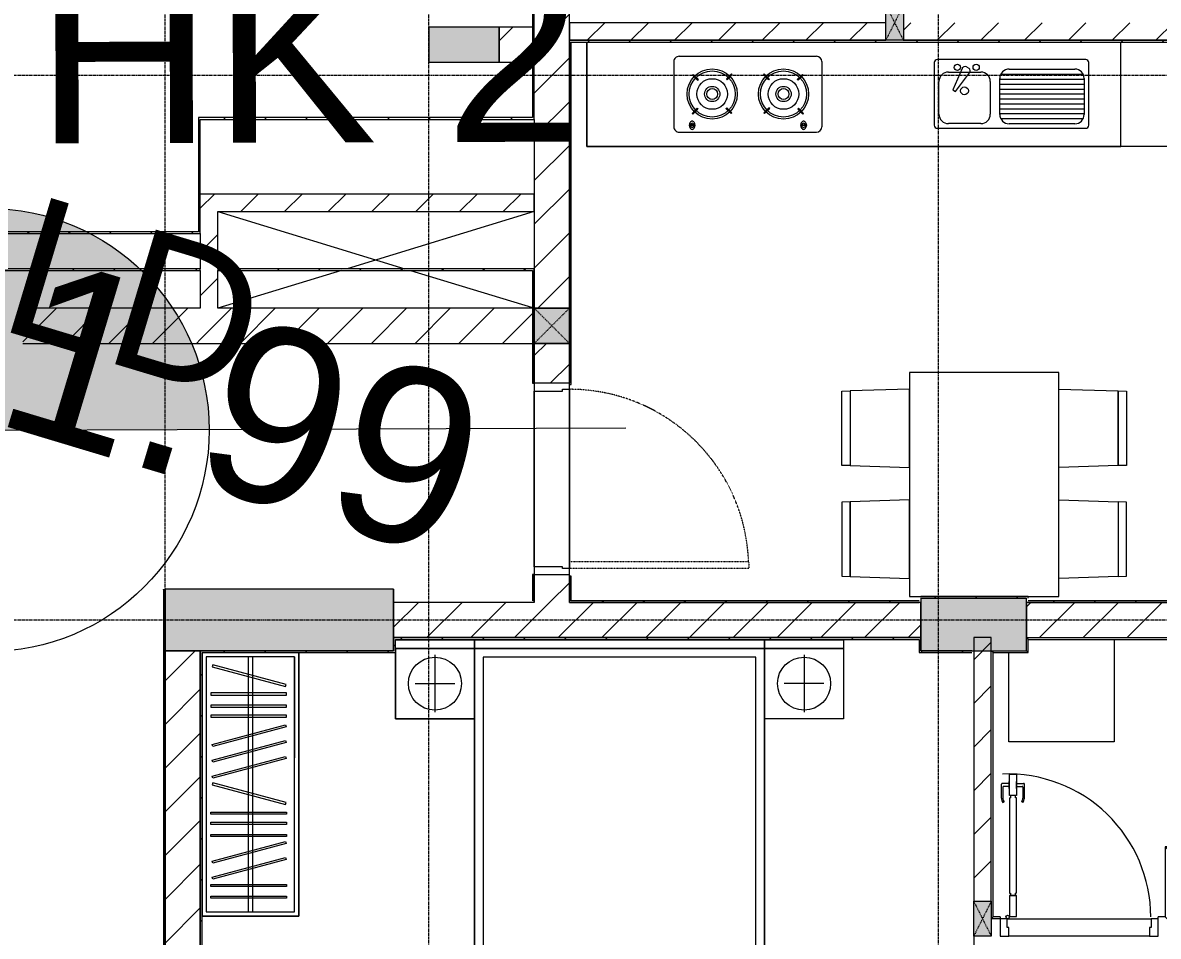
# Model space of a CAD drawing. Header units: millimetres. Extents: x -24439 to 198341, y -52871 to 149926.
# Drawn here: x 43643 to 50103, y 68137 to 73337 of the extents above; entities that cross this region are included whole.
import ezdxf

# ---------------------------------------------------------------- set-up
doc = ezdxf.new("R2010")
doc.units = ezdxf.units.MM
for name, pattern in [('Dash', [6, 3, -3]), ('Grid Line', [22.225, 12.7, -3.175, 3.175, -3.175]), ('NET VAN', [1.06, 0.53, -0.53])]:
    doc.linetypes.add(name, pattern=pattern)
for name, color, linetype, lineweight in [('0-1', 7, 'Continuous', 5), ('0-2', 9, 'Continuous', 9), ('A-DETL-GENF-1', 9, 'Continuous', 9), ('A-DETL-GENF-2', 9, 'NET VAN', 9), ('A-DOOR', 31, 'Continuous', 9), ('A-DOOR-1', 9, 'Continuous', 9), ('A-DOOR-FRAM', 31, 'Continuous', 9), ('A-FLOR', 192, 'Continuous', 9), ('A-FLOR-1', 9, 'Continuous', 9), ('A-FLOR-HRAL-1', 9, 'Continuous', 9), ('A-WALL', 113, 'Continuous', 9), ('A-WALL-1', 253, 'Continuous', 18), ('A-WALL-2', 9, 'Continuous', 9), ('A-WALL-3', 113, 'Continuous', 18), ('A-WALL-PATT-1', 10, 'Continuous', 9), ('A-WALL-PATT-2', 9, 'Continuous', 9), ('A-WALL-PATT-3', 111, 'Continuous', 9), ('G-IMPT-1', 9, 'Continuous', 9), ('G-IMPT-6', 7, 'Continuous', 9), ('I-FURN', 30, 'Continuous', 9), ('I-FURN-1', 9, 'Continuous', 9), ('I-WALL-1', 253, 'Continuous', 18), ('I-WALL-3', 2, 'Continuous', 18), ('S-COLS', 52, 'Continuous', 9), ('S-COLS-1', 254, 'Continuous', 5), ('S-COLS-2', 253, 'Continuous', 18), ('S-COLS-3', 9, 'Continuous', 9), ('S-COLS-4', 52, 'Continuous', 18), ('S-COLS-5', 52, 'Dash', 9), ('S-COLS-HDLN', 52, 'Dash', 9), ('S-COLS-HDLN-1', 9, 'Dash', 9), ('S-GRID-1', 1, 'Grid Line', 9)]:
    doc.layers.add(name, color=color, linetype=linetype, lineweight=lineweight)
doc.layers.add('G-IMPT-4', color=9, linetype='Continuous', lineweight=9, transparency=0.5)
doc.styles.add('Arial_3', font='arial_0.ttf', dxfattribs={"height": 800})
doc.styles.add('Arial_4', font='arial_0.ttf', dxfattribs={"height": 1000})
pattern_1 = [(45, (0, 0), (-124.4508, 124.4508), [])]
pattern_2 = [(45, (0, 0), (-116.67262, 116.67262), [])]

# ---------------------------------------------------------------- blocks, each defined once
blk = doc.blocks.new('NCV_TKTC_KET CAU_rvt-1-TKCS_MB ĐỊNH VỊ CAO ĐỘ THIẾT KẾ')
at = {"layer": 'S-COLS-1'}
for points in [[(45952.6, 73111.9), (46352.6, 73111.9), (46352.6, 73311.9), (45952.6, 73311.9)], [(45752.6, 69761.9), (45752.6, 70111.9), (44452.6, 70111.9), (44452.6, 69761.9), (45300, 69761.9)], [(48752.6, 69761.9), (49352.6, 69761.9), (49352.6, 70061.9), (48752.6, 70061.9)]]:
    blk.add_hatch(color=256, dxfattribs=at).paths.add_polyline_path(points)
at = {"layer": 'S-COLS-2'}
for p, q in [((45952.6, 73311.9), (45952.6, 73111.9)), ((46352.6, 73311.9), (45952.6, 73311.9)), ((46352.6, 73111.9), (46352.6, 73311.9)), ((45952.6, 73111.9), (46352.6, 73111.9)), ((44452.6, 70111.9), (44452.6, 69761.9)), ((45752.6, 70111.9), (44452.6, 70111.9)), ((45752.6, 69761.9), (45752.6, 70111.9)), ((49352.6, 70061.9), (48752.6, 70061.9)), ((48752.6, 70061.9), (48752.6, 69761.9)), ((49352.6, 69761.9), (49352.6, 70061.9)), ((44452.6, 69761.9), (45752.6, 69761.9)), ((48752.6, 69761.9), (49352.6, 69761.9))]:
    blk.add_line(p, q, dxfattribs=at)
blk = doc.blocks.new('GIUONG NGU-2TAB-1600x2000 - GIUONG NGU-2TAB-1600x2000-V18-TKCS_MB ĐỊNH VỊ CAO ĐỘ THIẾT KẾ')
at = {"layer": 'I-FURN-1'}
for p, q in [((569.6, 2050), (1997.1, 2050)), ((1997.1, 2050), (569.6, 2050)), ((458.5, 50), (458.5, 1938.9)), ((458.5, 1938.9), (458.5, 50)), ((508.5, 1938.9), (508.5, 100)), ((1997.1, 2000), (569.6, 2000)), ((2058.2, 100), (2058.2, 1938.9)), ((2108.2, 1938.9), (2108.2, 50)), ((2108.2, 50), (2108.2, 1938.9)), ((8.5, 50), (8.5, 450.3)), ((8.5, 450.3), (458.5, 450.3)), ((8.5, 450.3), (458.5, 450.3)), ((8.5, 50), (8.5, 450.3)), ((233.5, 86.8), (233.5, 413.5)), ((458.5, 450.3), (458.5, 50)), ((458.5, 450.3), (458.5, 50)), ((2108.2, 50), (2108.2, 450.3)), ((2108.2, 450.3), (2558.2, 450.3)), ((2108.2, 450.3), (2108.2, 50)), ((2558.2, 450.3), (2108.2, 450.3)), ((2333.2, 86.8), (2333.2, 413.5)), ((2558.2, 450.3), (2558.2, 50)), ((2558.2, 50), (2558.2, 450.3)), ((120.2, 250.2), (346.8, 250.2)), ((2446.5, 250.2), (2219.8, 250.2)), ((508.5, 100), (2058.2, 100)), ((458.5, 50), (8.5, 50)), ((8.5, 0), (8.5, 50)), ((8.5, 50), (458.5, 50)), ((458.5, 50), (8.5, 50)), ((458.5, 0), (8.5, 0)), ((2108.2, 50), (458.5, 50)), ((458.5, 50), (458.5, 0)), ((458.5, 0), (458.5, 50)), ((458.5, 50), (2108.2, 50)), ((458.5, 50), (2108.2, 50)), ((2108.2, 0), (458.5, 0)), ((458.5, 0), (2108.2, 0)), ((2558.2, 50), (2108.2, 50)), ((2108.2, 50), (2558.2, 50)), ((2108.2, 0), (2108.2, 50)), ((2108.2, 50), (2108.2, 0)), ((2108.2, 50), (2558.2, 50)), ((2558.2, 0), (2108.2, 0)), ((2558.2, 50), (2558.2, 0))]:
    blk.add_line(p, q, dxfattribs=at)
for centre in [(233.5, 250.2), (2333.2, 250.2)]:
    blk.add_circle(centre, 150.7, dxfattribs=at)
for centre, radius, start, end in [((569.6, 1938.9), 111.1, 90, 180), ((569.6, 1938.9), 111.1, 90, 180), ((1997.1, 1938.9), 111.1, 0, 90), ((1997.1, 1938.9), 111.1, 360, 90), ((569.6, 1938.9), 61.1, 90, 180), ((1997.1, 1938.9), 61.1, 360, 90)]:
    blk.add_arc(centre, radius, start, end, dxfattribs=at)
blk = doc.blocks.new('TU QUAN AO-SUITE ROOM_3 - TU QUAN AO-SUITE ROOM_3-V19-TKCS_MB ĐỊNH VỊ CAO ĐỘ THIẾT KẾ')
at = {"layer": 'I-FURN-1'}
for p, q in [((-550, 1500), (0, 1500)), ((-550, 0), (-550, 1500)), ((0, 1500), (-550, 1500)), ((-550, 1500), (-550, 0)), ((0, 1500), (0, 0)), ((0, 0), (0, 1500)), ((-24, 1476), (-526, 1476)), ((-526, 1476), (-526, 600)), ((-526, 1476), (-526, 24)), ((-287, 576), (-287, 1476)), ((-263, 576), (-263, 1476)), ((-24, 24), (-24, 1476)), ((-480.1, 1386.9), (-480.1, 1398.9)), ((-480.1, 1398.9), (-50.1, 1398.9)), ((-480.1, 1386.9), (-480.1, 1398.9)), ((-50.1, 1386.9), (-480.1, 1386.9)), ((-50.1, 1398.9), (-50.1, 1386.9)), ((-480.1, 1320.5), (-480.1, 1332.5)), ((-480.1, 1332.5), (-50.1, 1332.5)), ((-480.1, 1320.5), (-480.1, 1332.5)), ((-50.1, 1320.5), (-480.1, 1320.5)), ((-50.1, 1332.5), (-50.1, 1320.5)), ((-478.3, 1178.1), (-61.3, 1289.9)), ((-58.2, 1278.3), (-475.2, 1166.5)), ((-61.3, 1289.9), (-58.2, 1278.3)), ((-478.3, 1086.9), (-61.3, 1198.6)), ((-475.2, 1166.5), (-478.3, 1178.1)), ((-58.2, 1187.1), (-475.2, 1075.3)), ((-61.3, 1198.6), (-58.2, 1187.1)), ((-480.1, 1035.3), (-480.1, 1047.3)), ((-480.1, 1047.3), (-50.1, 1047.3)), ((-480.1, 1035.3), (-480.1, 1047.3)), ((-50.1, 1035.3), (-480.1, 1035.3)), ((-475.2, 1075.3), (-478.3, 1086.9)), ((-50.1, 1047.3), (-50.1, 1035.3)), ((-480.1, 965.8), (-480.1, 977.8)), ((-480.1, 977.8), (-50.1, 977.8)), ((-480.1, 965.8), (-480.1, 977.8)), ((-50.1, 977.8), (-50.1, 965.8)), ((-50.1, 965.8), (-480.1, 965.8)), ((-480.1, 908.6), (-480.1, 920.6)), ((-480.1, 920.6), (-50.1, 920.6)), ((-480.1, 908.6), (-480.1, 920.6)), ((-50.1, 908.6), (-480.1, 908.6)), ((-50.1, 920.6), (-50.1, 908.6)), ((-475.2, 865.5), (-478.3, 853.9)), ((-478.3, 853.9), (-61.3, 742.1)), ((-58.2, 753.7), (-475.2, 865.5)), ((-478.3, 603.1), (-61.3, 714.9)), ((-61.3, 742.1), (-58.2, 753.7)), ((-61.3, 714.9), (-58.2, 703.3)), ((-58.2, 703.3), (-475.2, 591.5)), ((-526, 24), (-526, 600)), ((-478.3, 511.9), (-61.3, 623.6)), ((-475.2, 591.5), (-478.3, 603.1)), ((-58.2, 612.1), (-475.2, 500.3)), ((-61.3, 623.6), (-58.2, 612.1)), ((-550, 24), (-550, 576)), ((-478.3, 423.1), (-61.3, 534.9)), ((-58.2, 523.3), (-475.2, 411.5)), ((-287, 24), (-287, 576)), ((-263, 24), (-263, 576)), ((-61.3, 534.9), (-58.2, 523.3)), ((-475.2, 500.3), (-478.3, 511.9)), ((-475.2, 411.5), (-478.3, 423.1)), ((-480.1, 368.4), (-480.1, 356.4)), ((-50.1, 368.4), (-480.1, 368.4)), ((-480.1, 356.4), (-50.1, 356.4)), ((-50.1, 356.4), (-50.1, 368.4)), ((-480.1, 311.2), (-480.1, 299.2)), ((-50.1, 311.2), (-480.1, 311.2)), ((-480.1, 299.2), (-50.1, 299.2)), ((-50.1, 299.2), (-50.1, 311.2)), ((-480.1, 241.7), (-480.1, 229.7)), ((-50.1, 241.7), (-480.1, 241.7)), ((-480.1, 229.7), (-50.1, 229.7)), ((-50.1, 229.7), (-50.1, 241.7)), ((-475.2, 192.7), (-478.3, 181.1)), ((-478.3, 181.1), (-61.3, 69.4)), ((-58.2, 80.9), (-475.2, 192.7)), ((-61.3, 69.4), (-58.2, 80.9)), ((-526, 24), (-24, 24))]:
    blk.add_line(p, q, dxfattribs=at)
blk = doc.blocks.new('MAY GIAT - MAY GIAT_dwg-V21-TKCS_MB ĐỊNH VỊ CAO ĐỘ THIẾT KẾ')
at = {"layer": 'G-IMPT-1', "flags": 128}
blk.add_lwpolyline([(5, 586.2), (5, 2.3), (605, 2.3), (605, 511.2)], dxfattribs=at)
blk = doc.blocks.new('MAY GIAT - MAY GIAT-V22-TKCS_MB ĐỊNH VỊ CAO ĐỘ THIẾT KẾ')
at = {"layer": 'I-FURN-1'}
for p, q in [((5, -2.3), (605, -2.3)), ((5, -586.2), (5, -2.3)), ((605, -2.3), (605, -511.2))]:
    blk.add_line(p, q, dxfattribs=at)
at = {"extrusion": (0, 0, -1), "zscale": -1, "rotation": 180}
blk.add_blockref('MAY GIAT - MAY GIAT_dwg-V21-TKCS_MB ĐỊNH VỊ CAO ĐỘ THIẾT KẾ', (0, 0), dxfattribs=at)
blk = doc.blocks.new('G1_SOF - BO TRU - 100x200-V62-TKCS_MB ĐỊNH VỊ CAO ĐỘ THIẾT KẾ')
at = {"layer": 'S-COLS-3'}
blk.add_hatch(color=256, dxfattribs=at).paths.add_polyline_path([(-50, -100), (50, -100), (50, 100), (-50, 100)])
at = {"layer": 'S-COLS-2'}
for p, q in [((-50, 100), (50, 100)), ((-50, -100), (-50, 100)), ((50, 100), (50, -100)), ((50, -100), (-50, -100))]:
    blk.add_line(p, q, dxfattribs=at)
at = {"layer": 'S-COLS-HDLN-1'}
for p, q in [((50, -100), (-50, 100)), ((-50, -100), (50, 100))]:
    blk.add_line(p, q, dxfattribs=at)
blk = doc.blocks.new('Railing - Railing-769154-TKCS_MB ĐỊNH VỊ CAO ĐỘ THIẾT KẾ')
at = {"layer": 'A-FLOR-HRAL-1'}
for p, q in [((26444.1, 60576.2), (26454.1, 60566.2)), ((26454.1, 60566.2), (29834.1, 60566.2)), ((26454.1, 60491.2), (26454.1, 60566.2)), ((29844.1, 60576.2), (29834.1, 60566.2)), ((29834.1, 60566.2), (29834.1, 60491.2)), ((26254.1, 60491.2), (26244.1, 60501.2)), ((26254.1, 58986.2), (26254.1, 60491.2)), ((26254.1, 60491.2), (26454.1, 60491.2)), ((26444.1, 60501.2), (26454.1, 60491.2)), ((29844.1, 60501.2), (29834.1, 60491.2)), ((29834.1, 60491.2), (30334.1, 60491.2)), ((30344.1, 60501.2), (30334.1, 60491.2)), ((30334.1, 60491.2), (30334.1, 59386.2)), ((30334.1, 59386.2), (27234.1, 59386.2)), ((27234.1, 59386.2), (27244.1, 59376.2)), ((27234.1, 59386.2), (27234.1, 58986.3)), ((30344.1, 59376.2), (30334.1, 59386.2)), ((26244.1, 58976.2), (26254.1, 58986.2)), ((26294.1, 58986.2), (26254.1, 58986.2)), ((26294.1, 58986.2), (26294.1, 58976.2)), ((27194.1, 58976.3), (27194.1, 58986.3)), ((27234.1, 58986.3), (27194.1, 58986.3)), ((27244.1, 58976.3), (27234.1, 58986.3))]:
    blk.add_line(p, q, dxfattribs=at)
blk = doc.blocks.new('DOOR_CW_01 CANH MO-PANEL KINH - DIG_01-900x2200-CỬA NHÔM KÍNH-400868-TKCS_MB ĐỊNH VỊ CAO ĐỘ THIẾT KẾ')
at = {"layer": 'A-DETL-GENF-1'}
for p, q in [((-397, 872), (-357, 872)), ((-397, 752), (-397, 872)), ((-357, 872), (-357, 752)), ((-442, 737), (-442, 816.5)), ((-399, 820.5), (-438, 820.5)), ((-434, 799.5), (-434, 737)), ((-399, 803.5), (-430, 803.5)), ((-399, 831.8), (-397, 831.8)), ((-399, 792.2), (-399, 831.8)), ((-397, 792.2), (-399, 792.2)), ((-397, 792.2), (-397, 831.8)), ((-357, 792.2), (-357, 831.8)), ((-355, 831.8), (-357, 831.8)), ((-357, 792.2), (-355, 792.2)), ((-355, 792.2), (-355, 831.8)), ((-355, 820.5), (-316, 820.5)), ((-355, 803.5), (-324, 803.5)), ((-320, 799.5), (-320, 737)), ((-312, 737), (-312, 816.5)), ((-433.9, 711.2), (-427.3, 715.8)), ((-357, 752), (-397, 752)), ((-397, 738), (-391, 738)), ((-397, 738), (-397, 196)), ((-363, 752), (-391, 752)), ((-391, 752), (-391, 738)), ((-363, 738), (-363, 752)), ((-357, 738), (-363, 738)), ((-357, 196), (-357, 738)), ((-320.1, 711.2), (-326.7, 715.8)), ((-397, 196), (-391, 196)), ((-391, 196), (-391, 182)), ((-357, 196), (-363, 196)), ((-363, 182), (-363, 196)), ((-357, 182), (-397, 182)), ((-397, 182), (-397, 62)), ((-391, 182), (-363, 182)), ((-357, 62), (-357, 182)), ((-397, 62), (-357, 62))]:
    blk.add_line(p, q, dxfattribs=at)
blk.add_circle((-407, 60), 10, dxfattribs=at)
for centre, radius, start, end in [((-407, 60), 814, 360, 92), ((-438, 816.5), 4, 90, 180), ((-430, 799.5), 4, 90, 180), ((-324, 799.5), 4, 360, 90), ((-316, 816.5), 4, 0, 90), ((-397, 737), 45, 180, 215), ((-397, 737), 37, 180, 215), ((-357, 737), 37, 325, 0), ((-357, 737), 45, 325, 0)]:
    blk.add_arc(centre, radius, start, end, dxfattribs=at)
at = {"layer": 'A-DOOR-1'}
for p, q in [((-410, 50), (-450, 50)), ((-450, 50), (-450, -50)), ((-410, 0), (-410, 50)), ((-400, 0), (-410, 0)), ((-407, 50), (-382, 50)), ((-400, -50), (-400, 0)), ((410, 0), (400, 0)), ((400, 0), (400, -50)), ((450, 50), (410, 50)), ((410, 50), (410, 0)), ((450, -50), (450, 50)), ((-450, -50), (-400, -50)), ((400, -50), (450, -50))]:
    blk.add_line(p, q, dxfattribs=at)
blk = doc.blocks.new('HE BEP A1 - HE BEP A 2-V126-TKCS_MB ĐỊNH VỊ CAO ĐỘ THIẾT KẾ')
at = {"layer": 'I-FURN'}
for p, q in [((0, 0), (662.4, 0)), ((0, -594.4), (0, 0)), ((662.4, 0), (662.4, -594.4)), ((662.4, 0), (662.4, -594.4)), ((3700, 0), (662.4, 0)), ((3700, -594.4), (3700, 0)), ((3700, -594.4), (3700, 0)), ((844.9, -120.7), (844.9, -476.9)), ((1706.9, -103.2), (862.4, -103.2)), ((924.9, -128.9), (1298.3, -128.9)), ((1724.4, -476.9), (1724.4, -120.7)), ((2364, -483.2), (2364, -111.2)), ((3175.6, -81.2), (2394, -81.2)), ((2451.6, -118.3), (2484.1, -118.3)), ((2451.6, -122.3), (2451.6, -118.3)), ((2484.1, -122.3), (2451.6, -122.3)), ((2484.1, -118.3), (2484.1, -122.3)), ((3085.5, -118.3), (3085.5, -122.3)), ((3118, -118.3), (3085.5, -118.3)), ((3085.5, -122.3), (3118, -122.3)), ((3118, -122.3), (3118, -118.3)), ((3205.6, -483.2), (3205.6, -111.2)), ((871.5, -386.8), (871.5, -182.3)), ((871.5, -184.9), (1351.6, -184.9)), ((877.9, -156.9), (1345.2, -156.9)), ((1351.6, -182.3), (1351.6, -386.8)), ((1405.6, -369.9), (1405.6, -183.2)), ((1459, -129.9), (1644.4, -129.9)), ((1697.8, -183.2), (1697.8, -369.9)), ((2471.8, -183.9), (2467.4, -188.3)), ((2467.4, -188.3), (2496.5, -217.4)), ((2500.9, -213), (2471.8, -183.9)), ((2689.3, -186.7), (2660.2, -215.8)), ((2664.6, -220.2), (2693.7, -191.1)), ((2693.7, -191.1), (2689.3, -186.7)), ((2875.9, -191.1), (2880.3, -186.7)), ((2905, -220.2), (2875.9, -191.1)), ((2880.3, -186.7), (2909.4, -215.8)), ((3068.7, -213), (3097.9, -183.9)), ((3102.3, -188.3), (3073.1, -217.4)), ((3097.9, -183.9), (3102.3, -188.3)), ((871.5, -212.9), (1351.6, -212.9)), ((871.5, -240.9), (1351.6, -240.9)), ((2496.5, -217.4), (2500.9, -213)), ((2660.2, -215.8), (2664.6, -220.2)), ((2909.4, -215.8), (2905, -220.2)), ((3073.1, -217.4), (3068.7, -213)), ((871.5, -268.9), (1351.6, -268.9)), ((871.5, -296.9), (1351.6, -296.9)), ((1602.7, -313.4), (1523.8, -418.4)), ((1566.6, -443.1), (1618.1, -322.3)), ((1618.1, -322.3), (1602.7, -313.4)), ((871.5, -324.9), (1351.6, -324.9)), ((871.5, -352.9), (1351.6, -352.9)), ((871.5, -380.9), (1351.6, -380.9)), ((2470.1, -405.9), (2499.2, -376.7)), ((2503.6, -381.1), (2474.5, -410.3)), ((2499.2, -376.7), (2503.6, -381.1)), ((2663, -383.9), (2667.3, -379.5)), ((2692.1, -413), (2663, -383.9)), ((2667.3, -379.5), (2696.5, -408.6)), ((2902.3, -379.5), (2873.2, -408.6)), ((2877.5, -413), (2906.7, -383.9)), ((2906.7, -383.9), (2902.3, -379.5)), ((3070.4, -376.7), (3066, -381.1)), ((3066, -381.1), (3095.1, -410.3)), ((3099.5, -405.9), (3070.4, -376.7)), ((876.4, -408.9), (1346.8, -408.9)), ((1298.3, -440.1), (924.9, -440.1)), ((1644.4, -423.2), (1459, -423.2)), ((1541.1, -452.3), (1528.6, -445.1)), ((2474.5, -410.3), (2470.1, -405.9)), ((2696.5, -408.6), (2692.1, -413)), ((2873.2, -408.6), (2877.5, -413)), ((3095.1, -410.3), (3099.5, -405.9)), ((862.4, -494.4), (1706.9, -494.4)), ((3175.6, -513.2), (2394, -513.2))]:
    blk.add_line(p, q, dxfattribs=at)
for centre, radius in [((2581.9, -298.5), 142.6), ((2581.9, -298.5), 131.3), ((2987.7, -298.5), 142.6), ((2987.7, -298.5), 131.3), ((2581.9, -298.5), 87.2), ((2581.9, -298.5), 43.6), ((2987.7, -298.5), 87.2), ((2987.7, -298.5), 43.6), ((1552.8, -316.6), 22.2), ((2581.9, -298.5), 30.9), ((2987.7, -298.5), 30.9), ((1485.9, -449.9), 17.8), ((1592.6, -449.9), 17.8)]:
    blk.add_circle(centre, radius, dxfattribs=at)
for centre, radius, start, end in [((862.4, -120.7), 17.5, 90, 180), ((924.9, -182.3), 53.3, 90, 180), ((1298.3, -182.3), 53.3, 0, 90), ((1706.9, -120.7), 17.5, 0, 90), ((2394, -111.2), 30, 90, 180), ((2485.1, -120.7), 33.5, 163.94189, 180), ((2485.1, -120.7), 33.5, 180, 196.05811), ((2476.6, -118.2), 24.7, 145.20397, 163.94189), ((2467.8, -120.3), 11.6, 9.71775, 170.28225), ((2467.8, -120.3), 11.6, 189.9102, 350.0898), ((2471.3, -114.5), 18.1, 120.79762, 145.20397), ((2467.9, -108.8), 11.5, 90, 120.79762), ((2467.9, -108.8), 11.5, 59.20238, 90), ((2464.5, -114.5), 18.1, 34.79603, 59.20238), ((2459.1, -118.2), 24.7, 16.05811, 34.79603), ((2450.6, -120.7), 33.5, 0, 16.05811), ((2450.6, -120.7), 33.5, 343.94189, 0), ((3119, -120.7), 33.5, 163.94189, 180), ((3119, -120.7), 33.5, 180, 196.05811), ((3110.5, -118.2), 24.7, 145.20397, 163.94189), ((3105.2, -114.5), 18.1, 120.79762, 145.20397), ((3101.8, -120.3), 11.6, 9.71775, 170.28225), ((3101.8, -120.3), 11.6, 189.9102, 350.0898), ((3101.8, -108.8), 11.5, 90, 120.79762), ((3101.8, -108.8), 11.5, 59.20238, 90), ((3098.4, -114.5), 18.1, 34.79603, 59.20238), ((3093, -118.2), 24.7, 16.05811, 34.79603), ((3084.5, -120.7), 33.5, 0, 16.05811), ((3084.5, -120.7), 33.5, 343.94189, 0), ((3175.6, -111.2), 30, 360, 90), ((1459, -183.2), 53.3, 90, 180), ((1644.4, -183.2), 53.3, 0, 90), ((2476.6, -123.1), 24.7, 196.05811, 214.79603), ((2471.3, -126.9), 18.1, 214.79603, 239.20238), ((2467.9, -132.6), 11.5, 239.20238, 270), ((2467.9, -132.6), 11.5, 270, 300.79762), ((2464.5, -126.9), 18.1, 300.79762, 325.20397), ((2459.1, -123.1), 24.7, 325.20397, 343.94189), ((3110.5, -123.1), 24.7, 196.05811, 214.79603), ((3105.2, -126.9), 18.1, 214.79603, 239.20238), ((3101.8, -132.6), 11.5, 239.20238, 270), ((3101.8, -132.6), 11.5, 270, 300.79762), ((3098.4, -126.9), 18.1, 300.79762, 325.20397), ((3093, -123.1), 24.7, 325.20397, 343.94189), ((924.9, -386.8), 53.3, 180, 270), ((1298.3, -386.8), 53.3, 270, 0), ((1459, -369.9), 53.3, 180, 270), ((1644.4, -369.9), 53.3, 270, 0), ((1537.5, -429.7), 17.8, 140.53825, 240.0479), ((1549.9, -436.9), 17.8, 240.0479, 339.46209), ((862.4, -476.9), 17.5, 180, 270), ((1706.9, -476.9), 17.5, 270, 0), ((2394, -483.2), 30, 180, 270), ((3175.6, -483.2), 30, 270, 0)]:
    blk.add_arc(centre, radius, start, end, dxfattribs=at)
at = {"layer": 'I-FURN-1'}
for p, q in [((0, 0), (3700, 0)), ((0, -594.4), (0, 0)), ((3700, 0), (3700, -594.4))]:
    blk.add_line(p, q, dxfattribs=at)
blk = doc.blocks.new('RES_BAN AN 1 - RES_BAN AN 1-V130-TKCS_MB ĐỊNH VỊ CAO ĐỘ THIẾT KẾ')
at = {"layer": 'I-FURN-1'}
for p, q in [((-425, 0), (-425, -1275)), ((-250, 0), (-425, 0)), ((425, 0), (360, 0)), ((425, -1275), (425, 0)), ((-761.9, -113.5), (-809.6, -115.1)), ((-809.6, -115.1), (-809.6, -536.9)), ((-761.9, -113.5), (-425, -102.3)), ((-761.9, -538.5), (-761.9, -113.5)), ((-761.9, -538.5), (-761.9, -113.5)), ((-425, -102.3), (-425, -549.7)), ((425, -102.3), (425, -549.7)), ((761.9, -113.5), (425, -102.3)), ((761.9, -538.5), (761.9, -113.5)), ((761.9, -113.5), (761.9, -538.5)), ((809.6, -115.1), (761.9, -113.5)), ((809.6, -536.9), (809.6, -115.1)), ((-809.6, -536.9), (-761.9, -538.5)), ((-425, -549.7), (-761.9, -538.5)), ((425, -549.7), (761.9, -538.5)), ((761.9, -538.5), (809.6, -536.9)), ((-809.6, -745.3), (-761.9, -743.8)), ((-809.6, -1167.2), (-809.6, -745.3)), ((-761.9, -743.8), (-425, -732.5)), ((-761.9, -1168.8), (-761.9, -743.8)), ((-761.9, -743.8), (-761.9, -1168.8)), ((-425, -732.5), (-425, -1180)), ((425, -732.5), (425, -1180)), ((761.9, -743.8), (425, -732.5)), ((761.9, -743.8), (809.6, -745.3)), ((761.9, -1168.8), (761.9, -743.8)), ((761.9, -1168.8), (761.9, -743.8)), ((809.6, -745.3), (809.6, -1167.2)), ((-761.9, -1168.8), (-809.6, -1167.2)), ((-425, -1180), (-761.9, -1168.8)), ((425, -1180), (761.9, -1168.8)), ((809.6, -1167.2), (761.9, -1168.8)), ((-425, -1275), (425, -1275))]:
    blk.add_line(p, q, dxfattribs=at)
blk = doc.blocks.new('NCV_TKTC_TANG 1_rvt-1-TKCS_MB ĐỊNH VỊ CAO ĐỘ THIẾT KẾ')
at = {"layer": 'A-WALL-PATT-1'}
h = blk.add_hatch(dxfattribs=at)
h.set_pattern_fill('FP_2', color=256, style=0, pattern_type=2)
h.set_pattern_definition(pattern_1)
h.paths.add_polyline_path([(46752.6, 73236.9), (48552.6, 73236.9), (48552.6, 73336.9), (46752.6, 73336.9)])
h = blk.add_hatch(dxfattribs=at)
h.set_pattern_fill('FP_2', color=256, style=0, pattern_type=2)
h.set_pattern_definition(pattern_1)
h.paths.add_polyline_path([(50141.7, 73236.9), (50452.6, 73236.9), (50452.6, 73336.9), (48652.6, 73336.9), (48652.6, 73236.9), (48931.3, 73236.9)])
h = blk.add_hatch(dxfattribs=at)
h.set_pattern_fill('FP_2', color=256, style=0, pattern_type=2)
h.set_pattern_definition(pattern_1)
h.paths.add_polyline_path([(49052.6, 64936.9), (49052.6, 64937.6), (49052.6, 65036.9), (49152.6, 65036.9), (49152.6, 65837.4), (49052.6, 65837.4)])
h.paths.add_polyline_path([(49052.6, 66637.4), (49152.6, 66637.4), (49152.6, 66937), (49052.6, 66937), (49052.6, 66726.9)])
h.paths.add_polyline_path([(49052.6, 67837), (49152.6, 67837), (49152.6, 68136.9), (49052.6, 68136.9)])
h.paths.add_polyline_path([(49052.6, 68336.9), (49152.6, 68336.9), (49152.6, 69836.9), (49052.6, 69836.9), (49052.6, 68472)])
at = {"layer": 'A-WALL-PATT-2'}
h = blk.add_hatch(dxfattribs=at)
h.set_pattern_fill('FP_3', color=256, style=0, pattern_type=2)
h.set_pattern_definition(pattern_2)
h.paths.add_polyline_path([(46762.6, 70036.9), (46762.6, 70187.4), (46752.6, 70187.4), (46752.6, 70036.9)])
h.paths.add_polyline_path([(46752.6, 71277.4), (46762.6, 71277.4), (46762.6, 73236.9), (46752.6, 73236.9), (46752.6, 71285.3)])
h = blk.add_hatch(dxfattribs=at)
h.set_pattern_fill('FP_3', color=256, style=0, pattern_type=2)
h.set_pattern_definition(pattern_2)
h.paths.add_polyline_path([(50562.6, 73226.9), (50562.6, 73236.9), (46762.6, 73236.9), (46762.6, 73226.9), (50552.6, 73226.9)])
h = blk.add_hatch(dxfattribs=at)
h.set_pattern_fill('FP_3', color=256, style=0, pattern_type=2)
h.set_pattern_definition(pattern_2)
h.paths.add_polyline_path([(47720.8, 70036.9), (48742.6, 70036.9), (48742.6, 70046.9), (46762.6, 70046.9), (46762.6, 70036.9), (47115.6, 70036.9)])
h = blk.add_hatch(dxfattribs=at)
h.set_pattern_fill('FP_3', color=256, style=0, pattern_type=2)
h.set_pattern_definition(pattern_2)
h.paths.add_polyline_path([(49362.6, 70061.9), (49362.6, 70071.9), (48752.6, 70071.9), (48752.6, 70061.9), (49352.6, 70061.9)])
h = blk.add_hatch(dxfattribs=at)
h.set_pattern_fill('FP_3', color=256, style=0, pattern_type=2)
h.set_pattern_definition(pattern_2)
h.paths.add_polyline_path([(52742.6, 70036.9), (52742.6, 70046.9), (49362.6, 70046.9), (49362.6, 70036.9), (52562.6, 70036.9)])
h = blk.add_hatch(dxfattribs=at)
h.set_pattern_fill('FP_3', color=256, style=0, pattern_type=2)
h.set_pattern_definition(pattern_2)
h.paths.add_polyline_path([(45762.6, 69826.9), (48752.6, 69826.9), (48752.6, 69836.9), (45752.6, 69836.9), (45752.6, 69826.9)])
h = blk.add_hatch(dxfattribs=at)
h.set_pattern_fill('FP_3', color=256, style=0, pattern_type=2)
h.set_pattern_definition(pattern_2)
h.paths.add_polyline_path([(45762.6, 69751.9), (45762.6, 69826.9), (45752.6, 69826.9), (45752.6, 69751.9)])
h = blk.add_hatch(dxfattribs=at)
h.set_pattern_fill('FP_3', color=256, style=0, pattern_type=2)
h.set_pattern_definition(pattern_2)
h.paths.add_polyline_path([(44652.6, 66846.9), (44662.6, 66846.9), (44662.6, 69761.9), (44652.6, 69761.9), (44652.6, 68472)])
h = blk.add_hatch(dxfattribs=at)
h.set_pattern_fill('FP_3', color=256, style=0, pattern_type=2)
h.set_pattern_definition(pattern_2)
h.paths.add_polyline_path([(44662.6, 69751.9), (45752.6, 69751.9), (45752.6, 69761.9), (44662.6, 69761.9)])
h = blk.add_hatch(dxfattribs=at)
h.set_pattern_fill('FP_3', color=256, style=0, pattern_type=2)
h.set_pattern_definition(pattern_2)
h.paths.add_polyline_path([(48931.3, 69751.9), (49042.6, 69751.9), (49042.6, 69761.9), (48742.6, 69761.9), (48742.6, 69751.9)])
at = {"layer": 'A-FLOR-1'}
for p, q in [((46752.7, 70187.4), (46752.7, 71277.4)), ((46552.7, 71240.3), (46552.7, 70240.3)), ((46752.6, 71250.3), (46752.6, 70230.3)), ((50052.6, 68136.9), (49252.6, 68136.9))]:
    blk.add_line(p, q, dxfattribs=at)
at = {"layer": 'A-WALL-1'}
for p, q in [((48552.6, 73336.9), (46752.6, 73336.9)), ((46752.6, 73336.9), (46752.6, 73236.9)), ((46752.6, 73236.9), (48552.6, 73236.9)), ((48652.6, 73236.9), (50452.6, 73236.9)), ((49152.6, 69836.9), (49052.6, 69836.9)), ((49052.6, 69836.9), (49052.6, 69761.9)), ((49152.6, 68336.9), (49152.6, 69836.9)), ((49202.6, 68236.9), (49152.6, 68236.9))]:
    blk.add_line(p, q, dxfattribs=at)
at = {"layer": 'A-WALL-2'}
for p, q in [((49052.6, 69761.9), (49052.6, 68336.9)), ((49242.6, 68236.9), (50062.6, 68236.9)), ((49052.6, 68136.9), (49052.6, 67837)), ((50052.6, 68136.9), (49252.6, 68136.9))]:
    blk.add_line(p, q, dxfattribs=at)
at = {"layer": 'I-WALL-1'}
for p, q in [((46762.6, 73236.9), (46752.6, 73236.9)), ((46752.6, 73236.9), (46752.6, 71285.3)), ((48552.6, 73236.9), (46762.6, 73236.9)), ((46762.6, 71277.4), (46762.6, 73226.9)), ((46762.6, 73226.9), (50562.6, 73226.9)), ((50452.6, 73236.9), (48652.6, 73236.9)), ((46752.6, 71277.4), (46762.6, 71277.4)), ((46762.6, 70187.4), (46752.6, 70187.4)), ((46752.6, 70187.4), (46752.6, 70036.9)), ((46762.6, 70046.9), (46762.6, 70187.4)), ((46752.6, 70036.9), (46762.6, 70036.9)), ((48742.6, 70046.9), (46762.6, 70046.9)), ((46762.6, 70036.9), (48742.6, 70036.9)), ((49362.6, 70071.9), (48752.6, 70071.9)), ((48752.6, 70061.9), (49352.6, 70061.9)), ((49362.6, 70061.9), (49362.6, 70071.9)), ((52742.6, 70046.9), (49362.6, 70046.9)), ((49362.6, 70036.9), (52742.6, 70036.9)), ((48752.6, 69836.9), (45752.6, 69836.9)), ((45752.6, 69836.9), (45752.6, 69826.9)), ((48752.6, 69826.9), (48752.6, 69836.9)), ((45752.6, 69826.9), (45752.6, 69761.9)), ((45762.6, 69826.9), (48742.6, 69826.9)), ((45762.6, 69751.9), (45762.6, 69826.9)), ((48742.6, 69826.9), (48742.6, 69761.9)), ((48752.6, 69761.9), (48752.6, 69826.9)), ((44662.6, 69761.9), (44652.6, 69761.9)), ((44652.6, 69761.9), (44652.6, 66846.9)), ((45752.6, 69761.9), (44662.6, 69761.9)), ((44662.6, 66846.9), (44662.6, 69751.9)), ((44662.6, 69751.9), (45752.6, 69751.9)), ((45752.6, 69751.9), (45762.6, 69751.9)), ((48742.6, 69761.9), (48742.6, 69751.9)), ((48742.6, 69751.9), (49042.6, 69751.9)), ((49042.6, 69761.9), (48752.6, 69761.9))]:
    blk.add_line(p, q, dxfattribs=at)
at = {"layer": 'A-DOOR-1'}
blk.add_blockref('DOOR_CW_01 CANH MO-PANEL KINH - DIG_01-900x2200-CỬA NHÔM KÍNH-400868-TKCS_MB ĐỊNH VỊ CAO ĐỘ THIẾT KẾ', (49652.6, 68186.9), dxfattribs=at)
at = {"layer": 'A-FLOR-HRAL-1'}
blk.add_blockref('Railing - Railing-769154-TKCS_MB ĐỊNH VỊ CAO ĐỘ THIẾT KẾ', (22908.5, 9260.7), dxfattribs=at)
at = {"layer": 'I-FURN-1', "rotation": 180}
for name, p in [('HE BEP A1 - HE BEP A 2-V126-TKCS_MB ĐỊNH VỊ CAO ĐỘ THIẾT KẾ', (50552.6, 72632.6)), ('RES_BAN AN 1 - RES_BAN AN 1-V130-TKCS_MB ĐỊNH VỊ CAO ĐỘ THIẾT KẾ', (49112.6, 70071.9)), ('GIUONG NGU-2TAB-1600x2000 - GIUONG NGU-2TAB-1600x2000-V18-TKCS_MB ĐỊNH VỊ CAO ĐỘ THIẾT KẾ', (48320.9, 69825.3)), ('MAY GIAT - MAY GIAT-V22-TKCS_MB ĐỊNH VỊ CAO ĐỘ THIẾT KẾ', (49857.5, 69240.7)), ('TU QUAN AO-SUITE ROOM_3 - TU QUAN AO-SUITE ROOM_3-V19-TKCS_MB ĐỊNH VỊ CAO ĐỘ THIẾT KẾ', (44662.6, 69752))]:
    blk.add_blockref(name, p, dxfattribs=at)
at = {"layer": 'S-COLS-3', "rotation": 180}
for p in [(48602.6, 73336.9), (49102.6, 68236.9)]:
    blk.add_blockref('G1_SOF - BO TRU - 100x200-V62-TKCS_MB ĐỊNH VỊ CAO ĐỘ THIẾT KẾ', p, dxfattribs=at)
blk = doc.blocks.new('G1_SOF - BO TRU - 200x200-3050151-TKCS_MB ĐỊNH VỊ CAO ĐỘ THIẾT KẾ')
at = {"layer": 'S-COLS-HDLN'}
for p, q in [((-100, 100), (100, -100)), ((100, 100), (-100, -100))]:
    blk.add_line(p, q, dxfattribs=at)
blk = doc.blocks.new('FD_05 - FD_05-1000x2200mm-835434-TKCS_MB ĐỊNH VỊ CAO ĐỘ THIẾT KẾ')
at = {"layer": 'A-DETL-GENF-2'}
for p, q in [((470, 100), (470, 1120)), ((470, 1120), (510, 1120)), ((510, 1120), (510, 100)), ((510, 100), (470, 100))]:
    blk.add_line(p, q, dxfattribs=at)
blk.add_arc((510, 100), 1020, 92.24747, 180, dxfattribs=at)
at = {"layer": 'A-DOOR-FRAM'}
for p, q in [((-510, 100), (-545, 100)), ((-545, 100), (-545, -100)), ((-510, 60), (-510, 100)), ((545, 100), (510, 100)), ((510, 100), (510, 60)), ((545, -100), (545, 100)), ((-500, 60), (-510, 60)), ((-500, -100), (-500, 60)), ((510, 60), (500, 60)), ((500, 60), (500, -100)), ((-545, -100), (-500, -100)), ((500, -100), (545, -100))]:
    blk.add_line(p, q, dxfattribs=at)
blk = doc.blocks.new('NCV_TKCS_251209_TONG THE HIEN TRANG SAN DUONG - NCV_TKCS_HIEN TRANG_251209a_dwg-1612995-TKCS_MB ĐỊNH VỊ CAO ĐỘ THIẾT KẾ')
at = {"layer": 'G-IMPT-4'}
h = blk.add_hatch(color=256, dxfattribs=at)
h.paths.add_polyline_path([(563515298.2, 1145024991.8), (563514930, 1145026199.1), (563513722.8, 1145025830.9), (563513762.3, 1145025720.2), (563513811.8, 1145025613.8), (563513871.1, 1145025512.3), (563513939.5, 1145025416.9), (563514019.3, 1145025325.5), (563514101.4, 1145025247), (563514193.5, 1145025174.1), (563514292, 1145025110.1), (563514396, 1145025055.5), (563514502.8, 1145025011.4), (563514613.3, 1145024977.3), (563514726.4, 1145024953.5), (563514841.2, 1145024940.1), (563514956.8, 1145024937.2), (563515072.1, 1145024945), (563515186.2, 1145024963.2)])
h.paths.add_polyline_path([(563514930, 1145026199.1), (563516137.3, 1145026567.3), (563516099.8, 1145026673.1), (563516053, 1145026775.2), (563515997.3, 1145026872.7), (563515933.3, 1145026964.9), (563515861.2, 1145027051), (563515781.8, 1145027130.4), (563515695.7, 1145027202.4), (563515603.5, 1145027266.5), (563515498.7, 1145027325.8), (563515388.7, 1145027374.9), (563515274.6, 1145027413.2), (563515157.4, 1145027440.6), (563515038, 1145027456.6), (563514917.7, 1145027461.1), (563514797.5, 1145027454.2), (563514678.5, 1145027435.9), (563514561.8, 1145027406.3)])
at = {"layer": 'G-IMPT-1'}
blk.add_line((563511456.2, 1145025139.6), (563518403.8, 1145027258.6), dxfattribs=at)
blk.add_circle((563514930, 1145026199.1), 1262.1, dxfattribs=at)
at = {"layer": 'G-IMPT-6', "insert": (563514431.3, 1145028796.9), "char_height": 1000, "width": 3706.531, "attachment_point": 1, "rotation": 16.96142, "line_spacing_factor": 0.941778, "style": 'Arial_4'}
blk.add_mtext('HK 2', dxfattribs=at)
at = {"layer": 'G-IMPT-6', "attachment_point": 1, "line_spacing_factor": 0.941778}
for s, insert, char_height, width, style in [(' LD', (563514495, 1145027568.3), 800, 2073.292, 'Arial_3'), ('1.99', (563514930, 1145027249.1), 1000, 3253.918, 'Arial_4')]:
    blk.add_mtext(s, dxfattribs=dict(at, insert=insert, char_height=char_height, width=width, style=style))
blk = doc.blocks.new('NCV_TKCS_251209_TONG THE HIEN TRANG SAN DUONG - NCV_TKCS_251209_TONG THE HIEN TRANG SAN DUONG-1605292-TKCS_MB ĐỊNH VỊ CAO ĐỘ THIẾT KẾ')
at = {"rotation": 343.2379237072182}
blk.add_blockref('NCV_TKCS_251209_TONG THE HIEN TRANG SAN DUONG - NCV_TKCS_HIEN TRANG_251209a_dwg-1612995-TKCS_MB ĐỊNH VỊ CAO ĐỘ THIẾT KẾ', (-869777547.7, -933796958.8), dxfattribs=at)

msp = doc.modelspace()

# ---------------------------------------------------------------- hatches: boundary and pattern name
at = {"layer": 'A-WALL-PATT-3'}
h = msp.add_hatch(dxfattribs=at)
h.set_pattern_fill('FP_8', color=256, style=0, pattern_type=2)
h.set_pattern_definition(pattern_2)
h.paths.add_polyline_path([(46552.6, 72796.9), (46552.6, 74506.9), (46542.6, 74506.9), (46542.6, 72796.9)])
h = msp.add_hatch(dxfattribs=at)
h.set_pattern_fill('FP_1', color=256, style=0, pattern_type=2)
h.set_pattern_definition(pattern_1)
h.paths.add_polyline_path([(46552.6, 70036.9), (46752.6, 70036.9), (46752.6, 70195.3), (46552.6, 70195.3)])
h.paths.add_polyline_path([(46712.6, 71285.3), (46752.6, 71285.3), (46752.6, 71511.9), (46552.6, 71511.9), (46552.6, 71285.3)])
h.paths.add_polyline_path([(46552.6, 71711.9), (46752.6, 71711.9), (46752.6, 74516.9), (46552.6, 74516.9), (46552.6, 71926.9)])
h = msp.add_hatch(dxfattribs=at)
h.set_pattern_fill('FP_1', color=256, style=0, pattern_type=2)
h.set_pattern_definition(pattern_1)
h.paths.add_polyline_path([(46510.4, 73111.9), (46552.6, 73111.9), (46552.6, 73311.9), (46352.6, 73311.9), (46352.6, 73111.9)])
h = msp.add_hatch(dxfattribs=at)
h.set_pattern_fill('FP_8', color=256, style=0, pattern_type=2)
h.set_pattern_definition(pattern_2)
h.paths.add_polyline_path([(44642.6, 72136.9), (44652.6, 72136.9), (44652.6, 72796.9), (44642.6, 72796.9), (44642.6, 72146.9)])
h = msp.add_hatch(dxfattribs=at)
h.set_pattern_fill('FP_8', color=256, style=0, pattern_type=2)
h.set_pattern_definition(pattern_2)
h.paths.add_polyline_path([(46552.6, 72786.9), (46552.6, 72796.9), (44652.6, 72796.9), (44652.6, 72786.9), (46510.4, 72786.9)])
h = msp.add_hatch(dxfattribs=at)
h.set_pattern_fill('FP_1', color=256, style=0, pattern_type=2)
h.set_pattern_definition(pattern_1)
h.paths.add_polyline_path([(44752.6, 71711.9), (44752.6, 72361.9), (44652.6, 72361.9), (44652.6, 71711.9), (44694.8, 71711.9)])
h = msp.add_hatch(dxfattribs=at)
h.set_pattern_fill('FP_1', color=256, style=0, pattern_type=2)
h.set_pattern_definition(pattern_1)
h.paths.add_polyline_path([(46510.4, 72261.9), (46552.6, 72261.9), (46552.6, 72361.9), (44752.6, 72361.9), (44752.6, 72261.9), (45300, 72261.9)])
h = msp.add_hatch(dxfattribs=at)
h.set_pattern_fill('FP_8', color=256, style=0, pattern_type=2)
h.set_pattern_definition(pattern_2)
h.paths.add_polyline_path([(44121.4, 72136.9), (44642.6, 72136.9), (44642.6, 72146.9), (44004.9, 72146.9), (44024.9, 72136.9), (44089.5, 72136.9)])
h.paths.add_polyline_path([(42879.1, 72136.9), (43437.4, 72136.9), (43436.9, 72146.9), (42062.6, 72146.9), (42062.6, 72136.9)])
h = msp.add_hatch(dxfattribs=at)
h.set_pattern_fill('FP_8', color=256, style=0, pattern_type=2)
h.set_pattern_definition(pattern_2)
h.paths.add_polyline_path([(43544.4, 72136.9), (44024.9, 72136.9), (44004.9, 72146.9), (43437.3, 72146.9), (43437.4, 72136.9), (43441.3, 72136.9)])
h = msp.add_hatch(dxfattribs=at)
h.set_pattern_fill('FP_8', color=256, style=0, pattern_type=2)
h.set_pattern_definition(pattern_2)
h.paths.add_polyline_path([(46552.6, 71926.9), (46552.6, 71936.9), (44752.6, 71936.9), (44752.6, 71926.9), (46542.6, 71926.9)])
h.paths.add_polyline_path([(44652.6, 71926.9), (44652.6, 71936.9), (44307.9, 71935.6), (44317.9, 71926.9), (44393.9, 71926.9)])
h.paths.add_polyline_path([(43436.9, 71926.9), (43438.1, 71926.9), (43436.9, 71936.9), (42052.6, 71936.9), (42052.6, 71926.9), (42879.1, 71926.9)])
h = msp.add_hatch(dxfattribs=at)
h.set_pattern_fill('FP_8', color=256, style=0, pattern_type=2)
h.set_pattern_definition(pattern_2)
h.paths.add_polyline_path([(44304.8, 71926.9), (44316.7, 71926.9), (44306.4, 71936.9), (43438.1, 71936.9), (43438.1, 71926.9), (44219.6, 71926.9)])
h = msp.add_hatch(dxfattribs=at)
h.set_pattern_fill('FP_8', color=256, style=0, pattern_type=2)
h.set_pattern_definition(pattern_2)
h.paths.add_polyline_path([(46542.6, 70036.9), (46552.6, 70036.9), (46552.6, 70195.3), (46542.6, 70193.1), (46542.6, 70046.9)])
h.paths.add_polyline_path([(46542.6, 71285.3), (46552.6, 71285.3), (46552.6, 71926.9), (46542.6, 71926.9), (46542.6, 71287.5)])
h = msp.add_hatch(dxfattribs=at)
h.set_pattern_fill('FP_1', color=256, style=0, pattern_type=2)
h.set_pattern_definition(pattern_1)
h.paths.add_polyline_path([(44622.7, 71511.9), (44652.6, 71511.9), (44652.6, 71711.9), (44494.2, 71711.9), (44525.5, 71664.4), (44578.6, 71565.5), (44601.5, 71511.9)])
h.paths.add_polyline_path([(42052.6, 71511.9), (42352.6, 71511.9), (42352.6, 71711.9), (42052.6, 71711.9)])
h = msp.add_hatch(dxfattribs=at)
h.set_pattern_fill('FP_1', color=256, style=0, pattern_type=2)
h.set_pattern_definition(pattern_1)
h.paths.add_polyline_path([(44121.4, 71511.9), (44601.5, 71511.9), (44578.6, 71565.5), (44525.5, 71664.4), (44494.2, 71711.9), (43642.6, 71711.3), (43642.6, 71511.9), (44089.5, 71511.9)])
h = msp.add_hatch(dxfattribs=at)
h.set_pattern_fill('FP_1', color=256, style=0, pattern_type=2)
h.set_pattern_definition(pattern_1)
h.paths.add_polyline_path([(45300, 71511.9), (46552.6, 71511.9), (46552.6, 71711.9), (44652.6, 71711.9), (44652.6, 71511.9), (44694.8, 71511.9)])
h = msp.add_hatch(dxfattribs=at)
h.set_pattern_fill('FP_8', color=256, style=0, pattern_type=2)
h.set_pattern_definition(pattern_2)
h.paths.add_polyline_path([(44452.6, 49151.9), (44452.6, 51761.9), (44442.6, 51761.9), (44442.6, 49151.9)])
h.paths.add_polyline_path([(44442.6, 52751.9), (44452.6, 52751.9), (44452.6, 53861.9), (44442.6, 53861.9), (44442.6, 52757.8)])
h.paths.add_polyline_path([(44452.6, 54951.9), (44452.6, 62061.9), (44442.6, 62061.9), (44442.6, 54951.9), (44452.6, 54951.9)])
h.paths.add_polyline_path([(44452.6, 63151.9), (44452.6, 63151.9), (44452.6, 70111.9), (44442.6, 70111.9), (44442.6, 63151.9)])
h = msp.add_hatch(dxfattribs=at)
h.set_pattern_fill('FP_1', color=256, style=0, pattern_type=2)
h.set_pattern_definition(pattern_1)
h.paths.add_polyline_path([(45752.6, 69836.9), (48752.6, 69836.9), (48752.6, 70036.9), (45752.6, 70036.9)])
h = msp.add_hatch(dxfattribs=at)
h.set_pattern_fill('FP_1', color=256, style=0, pattern_type=2)
h.set_pattern_definition(pattern_1)
h.paths.add_polyline_path([(50141.7, 69836.9), (52752.6, 69836.9), (52752.6, 70036.9), (49352.6, 70036.9), (49352.6, 69836.9)])
h = msp.add_hatch(dxfattribs=at)
h.set_pattern_fill('FP_1', color=256, style=0, pattern_type=2)
h.set_pattern_definition(pattern_1)
h.paths.add_polyline_path([(44452.6, 61961.9), (44652.6, 61961.9), (44652.6, 62061.9), (44452.6, 62061.9)])
h.paths.add_polyline_path([(44612.6, 63151.9), (44652.6, 63151.9), (44652.6, 64835.3), (44452.6, 64835.3), (44452.6, 63151.9)])
h.paths.add_polyline_path([(44452.6, 65035.3), (44652.6, 65035.3), (44652.6, 69761.9), (44452.6, 69761.9), (44452.6, 65513.3)])
at = {"layer": 'S-COLS-1'}
msp.add_hatch(color=256, dxfattribs=at).paths.add_polyline_path([(46552.6, 71511.9), (46752.6, 71511.9), (46752.6, 71711.9), (46552.6, 71711.9)])

# ---------------------------------------------------------------- linework, layer by layer
at = {"layer": '0-2'}
for p, q in [((44752.6, 72261.9), (45816.2, 71936.9)), ((46552.6, 72261.9), (45488.9, 71936.9)), ((45456.2, 71926.9), (44752.6, 71711.9)), ((45848.9, 71926.9), (46542.6, 71715))]:
    msp.add_line(p, q, dxfattribs=at)
at = {"layer": 'A-FLOR'}
msp.add_line((45752.6, 70111.9), (45752.6, 70036.9), dxfattribs=at)
at = {"layer": 'A-WALL'}
for p, q in [((46552.6, 72786.9), (46552.6, 74516.9)), ((44652.6, 71926.9), (44652.6, 71936.9)), ((44752.6, 71936.9), (44752.6, 71926.9)), ((46552.6, 71711.9), (46552.6, 71926.9)), ((46552.6, 71926.9), (46552.6, 71285.3)), ((46552.6, 71711.9), (46752.6, 71711.9)), ((46552.6, 71285.3), (46552.6, 71511.9)), ((46752.6, 71511.9), (46552.6, 71511.9)), ((46552.6, 70240.3), (46552.6, 71240.3)), ((46752.6, 71250.3), (46752.6, 70230.3)), ((46552.6, 70036.9), (46552.6, 70195.3)), ((46552.6, 70195.3), (46552.6, 70036.9)), ((46552.6, 70036.9), (45752.6, 70036.9)), ((44452.6, 69761.9), (44452.6, 65035.3)), ((44452.6, 65035.3), (44452.6, 69761.9))]:
    msp.add_line(p, q, dxfattribs=at)
at = {"layer": 'A-WALL-3'}
for p, q in [((46752.6, 71711.9), (46752.6, 74516.9)), ((46552.6, 73311.9), (46352.6, 73311.9)), ((46352.6, 73311.9), (46352.6, 73111.9)), ((46352.6, 73111.9), (46552.6, 73111.9)), ((46552.6, 72786.9), (46552.6, 71926.9)), ((46552.6, 72361.9), (44652.6, 72361.9)), ((46552.6, 72261.9), (46552.6, 72361.9)), ((44752.6, 71936.9), (44752.6, 72261.9)), ((44752.6, 72261.9), (46552.6, 72261.9)), ((44652.6, 72136.9), (44652.6, 71936.9)), ((44652.6, 71926.9), (44652.6, 71711.9)), ((44752.6, 71711.9), (44752.6, 71926.9)), ((44652.6, 71711.9), (43642.8, 71711.9)), ((46552.6, 71711.9), (44752.6, 71711.9)), ((43642.6, 71511.9), (46552.6, 71511.9)), ((46752.6, 71285.3), (46752.6, 71511.9)), ((46752.6, 70036.9), (46752.6, 70195.3)), ((45752.6, 70036.9), (45752.6, 69836.9)), ((48752.6, 70036.9), (46752.6, 70036.9)), ((48752.6, 69836.9), (48752.6, 70036.9)), ((52752.6, 70036.9), (49352.6, 70036.9)), ((49352.6, 70036.9), (49352.6, 69836.9)), ((45752.6, 69836.9), (48752.6, 69836.9)), ((49352.6, 69836.9), (52752.6, 69836.9)), ((44652.6, 69761.9), (44452.6, 69761.9)), ((44652.6, 65035.3), (44652.6, 69761.9))]:
    msp.add_line(p, q, dxfattribs=at)
at = {"layer": 'I-WALL-3'}
for p, q in [((46542.6, 74506.9), (46542.6, 72796.9)), ((44642.6, 72796.9), (44642.6, 72146.9)), ((46542.6, 72796.9), (44642.6, 72796.9)), ((44652.6, 72136.9), (44652.6, 72786.9)), ((44652.6, 72786.9), (46552.6, 72786.9)), ((44642.6, 72146.9), (42062.6, 72146.9)), ((42062.6, 72136.9), (44652.6, 72136.9)), ((44652.6, 71936.9), (42052.6, 71936.9)), ((42062.6, 71926.9), (44652.6, 71926.9)), ((46552.6, 71936.9), (44752.6, 71936.9)), ((44752.6, 71926.9), (46542.6, 71926.9)), ((46542.6, 71926.9), (46542.6, 71285.3)), ((46552.6, 71926.9), (46552.6, 71936.9)), ((46552.6, 71511.9), (46552.6, 71711.9)), ((46542.6, 71285.3), (46552.6, 71285.3)), ((46542.6, 70195.3), (46542.6, 70046.9)), ((46552.6, 70195.3), (46542.6, 70195.3)), ((44442.6, 70111.9), (44442.6, 63151.9)), ((44452.6, 69761.9), (44452.6, 70111.9))]:
    msp.add_line(p, q, dxfattribs=at)
at = {"layer": 'S-COLS'}
for p, q in [((46752.6, 71711.9), (46552.6, 71711.9)), ((46552.6, 71711.9), (46552.6, 71511.9)), ((46552.6, 71511.9), (46752.6, 71511.9))]:
    msp.add_line(p, q, dxfattribs=at)
at = {"layer": 'S-COLS-4'}
msp.add_line((46752.6, 71511.9), (46752.6, 71711.9), dxfattribs=at)
at = {"layer": 'S-GRID-1'}
for p, q in [((44452.6, 20960.6), (44452.6, 80482.7)), ((45952.6, 20960.6), (45952.6, 80482.7)), ((48852.6, 20960.6), (48852.6, 80482.7)), ((131551.8, 73036.9), (29351.8, 73036.9)), ((131551.8, 69936.9), (29351.8, 69936.9))]:
    msp.add_line(p, q, dxfattribs=at)

# ---------------------------------------------------------------- block references
at = {"layer": '0-1'}
for name in ['NCV_TKTC_KET CAU_rvt-1-TKCS_MB ĐỊNH VỊ CAO ĐỘ THIẾT KẾ', 'NCV_TKTC_TANG 1_rvt-1-TKCS_MB ĐỊNH VỊ CAO ĐỘ THIẾT KẾ']:
    msp.add_blockref(name, (0, 0), dxfattribs=at)
at = {"layer": 'A-DETL-GENF-2'}
msp.add_blockref('NCV_TKCS_251209_TONG THE HIEN TRANG SAN DUONG - NCV_TKCS_251209_TONG THE HIEN TRANG SAN DUONG-1605292-TKCS_MB ĐỊNH VỊ CAO ĐỘ THIẾT KẾ', (26103.5, 9888.2), dxfattribs=at)
at = {"layer": 'A-DOOR', "rotation": 269.9999999999999}
msp.add_blockref('FD_05 - FD_05-1000x2200mm-835434-TKCS_MB ĐỊNH VỊ CAO ĐỘ THIẾT KẾ', (46652.6, 70740.3), dxfattribs=at)
at = {"layer": 'S-COLS-5'}
msp.add_blockref('G1_SOF - BO TRU - 200x200-3050151-TKCS_MB ĐỊNH VỊ CAO ĐỘ THIẾT KẾ', (46652.6, 71611.9), dxfattribs=at)

doc.saveas('drawing.dxf')
